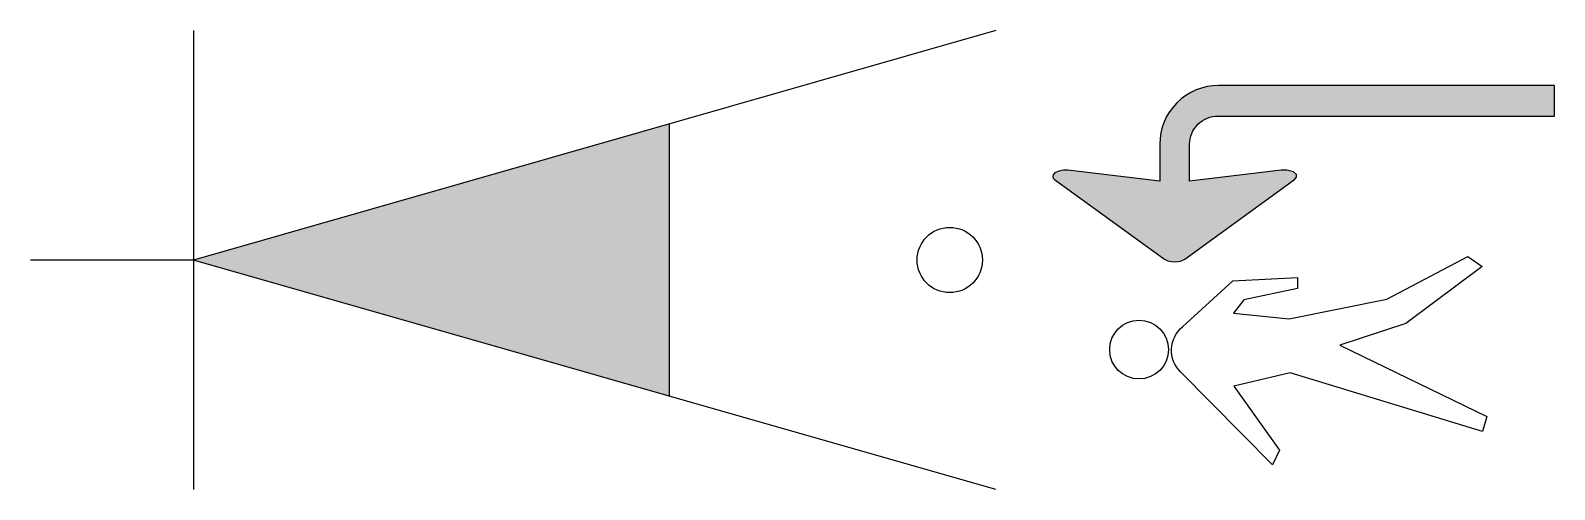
# Model space of a CAD drawing. Extents: x 0 to 14, y -2.1 to 2.1.
import ezdxf

# ---------------------------------------------------------------- set-up
doc = ezdxf.new("R2010")
doc.units = 0
doc.layers.get('0').update_dxf_attribs({"lineweight": 25})

msp = doc.modelspace()

# ---------------------------------------------------------------- hatches: boundary and pattern name
h = msp.add_hatch(color=256)
h.dxf.hatch_style = 1
edge = h.paths.add_edge_path()
edge.add_line((9.542157792494663, 0.8244541081164414), (9.500847075453294, 0.825449498432107))
edge.add_line((9.500847075449883, 0.8254494984309702), (9.457512108044739, 0.817861619777176))
edge.add_line((9.457512108045876, 0.817861619777176), (9.42193451297726, 0.8011071705918482))
edge.add_line((9.421934512978396, 0.8011071705929851), (9.405071643428755, 0.7819703335012207))
edge.add_line((9.405071643428755, 0.7819703335000838), (9.402116867867107, 0.7670234395986597))
edge.add_line((9.402116867867107, 0.7670234396020703), (9.407276843637646, 0.751875231093635))
edge.add_line((9.40727684363651, 0.7518752310913612), (9.41818710474763, 0.7396962543536745))
edge.add_line((9.418187104748768, 0.7396962543559482), (10.43021740991435, 0.008508282428891789))
edge.add_line((10.43021740991321, 0.00850828242775492), (10.45970340175472, -0.006131700705083176))
edge.add_line((10.45970340175813, -0.006131700707356913), (10.49550073823411, -0.01423054520344635))
edge.add_line((10.49550073823298, -0.01423054520117262), (10.53120971436897, -0.01590118987067513))
edge.add_line((10.5312097143667, -0.01590118987067513), (10.57647025036431, -0.009569887429989876))
edge.add_line((10.57647025036545, -0.00956988742771614), (10.61744011582846, 0.00850843113695987))
edge.add_line((10.61744011582846, 0.008508431134686134), (11.62694352896438, 0.7396980087348481))
edge.add_line((11.6269435289621, 0.7396980087393956), (11.64529657992489, 0.7627002838107444))
edge.add_line((11.64529657992603, 0.7627002838096075), (11.64326188993641, 0.7848615992706698))
edge.add_line((11.64326188993641, 0.7848615992695329), (11.61628487486837, 0.8094514993915425))
edge.add_line((11.6162848748661, 0.8094514993938162), (11.55552915482986, 0.8259641778390403))
edge.add_line((11.55552915483099, 0.8259641778401772), (11.50296200776097, 0.8244556655567692))
edge.add_line((11.5029620077587, 0.8244556655556323), (10.66134200115243, 0.7254135495968228))
edge.add_line((10.66134200115243, 0.7254135495956859), (10.66134073406602, 1.063422178117861))
edge.add_arc((10.92120288904766, 1.063423152258309), 0.2598621549817082, 449.99997800420715, 540.0002147835895, ccw=False)
edge.add_line((10.92120298880786, 1.32328530723882), (14.01741235858026, 1.323284905843565))
edge.add_line((14.01741235857912, 1.323284905844702), (14.01741235857912, 1.604125481336922))
edge.add_line((14.01741235857912, 1.604125481336922), (10.92714968817972, 1.604125481336922))
edge.add_arc((10.92714968817859, 1.063295930277235), 0.5408295510612184, 449.9999999999999, 540.0001820369865)
edge.add_line((10.38632013712345, 1.063294211982537), (10.38632121061937, 0.7254135495945491))
edge.add_line((10.38632121061596, 0.7254135495956859), (9.542157792490116, 0.8244541081153045))

# ---------------------------------------------------------------- linework, layer by layer
for p, q in [((8.8784245541774, 2.109568793675862), (1.499127210055349, 0)), ((1.499127210055349, 2.109568793675862), (1.499127210055349, -2.109568793674725)), ((5.878424554176718, -1.251938847908605), (5.878424554177855, 1.251938847909742)), ((1.499127210055349, 0), (0, 0)), ((8.8784245541774, -2.109568793675862), (1.499127210055349, 0))]:
    msp.add_line(p, q)
for points in [[(9.542157792494663, 0.8244541081164414), (9.500847075449883, 0.8254494984309702), (9.457512108045876, 0.817861619777176), (9.421934512978396, 0.8011071705929851), (9.405071643428755, 0.7819703335000838), (9.402116867867107, 0.7670234396020703), (9.40727684363651, 0.7518752310913612), (9.418187104748768, 0.7396962543559482), (10.43021740991321, 0.00850828242775492), (10.45970340175813, -0.006131700707356913), (10.49550073823298, -0.01423054520117262), (10.5312097143667, -0.01590118987067513), (10.57647025036545, -0.00956988742771614), (10.61744011582846, 0.008508431134686134), (11.6269435289621, 0.7396980087393956), (11.64529657992603, 0.7627002838096075), (11.64326188993641, 0.7848615992695329), (11.6162848748661, 0.8094514993938162), (11.55552915483099, 0.8259641778401772), (11.5029620077587, 0.8244556655556323), (10.66134200115243, 0.7254135495956859), (10.66134073406715, 1.063422178121272, -0.4142147727782192), (10.92120298880786, 1.32328530723882), (14.01741235857912, 1.323284905844702), (14.01741235857912, 1.604125481336922), (10.92714968817859, 1.604125481336922, 0.414214492937562), (10.38632013712345, 1.063294211982537), (10.38632121061596, 0.7254135495956859)], [(13.35479520614513, -1.576858646554484), (11.58685507384689, -1.037714912166194), (11.06768106951677, -1.158965429879828), (11.4884742279196, -1.746568575707244), (11.42490219392016, -1.882884346405973), (10.57727028725708, -1.028710728076732, -0.4377877014596315), (10.59543577697923, -0.6137606265890838), (11.0586055046906, -0.1927203164434843), (11.6519492753639, -0.1594135772604943), (11.65497925033151, -0.2623934690207363), (11.15850851813775, -0.3653733607787046), (11.06466545462354, -0.489566993686168), (11.57627170157298, -0.5410569395651521), (12.47643274769302, -0.3591665931101318), (13.22114602602028, 0.03156837254365996), (13.35132006897993, -0.0593185211762659), (12.6489977200356, -0.58330958332661), (12.0435340494987, -0.7832374377001372), (13.394615682829, -1.437628900424244)]]:
    msp.add_lwpolyline(points, format="xyb", close=True)
for centre, radius in [((8.454956761673884, 0), 0.3), ((10.19605348432947, -0.823508578167349), 0.2700388641695962)]:
    msp.add_circle(centre, radius)
msp.add_solid([(1.499127210055349, 0), (5.878424554176718, 1.251938847910878), (5.878424554176718, -1.251938847909742)])

doc.saveas('drawing.dxf')
